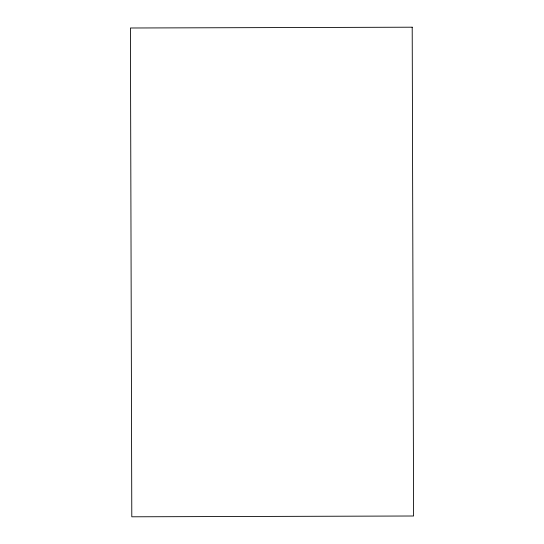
<?xml version="1.0" encoding="UTF-8"?>
<svg xmlns="http://www.w3.org/2000/svg" width="544" height="544" viewBox="0 0 544 544"><rect width="100%" height="100%" fill="white"/><g stroke="black" fill="none" stroke-linecap="round" stroke-linejoin="round"><path stroke-width="0.82" d="M412.202 27.2L130.417 27.996L131.798 516.8L413.583 516.004L412.202 27.2"/></g></svg>
